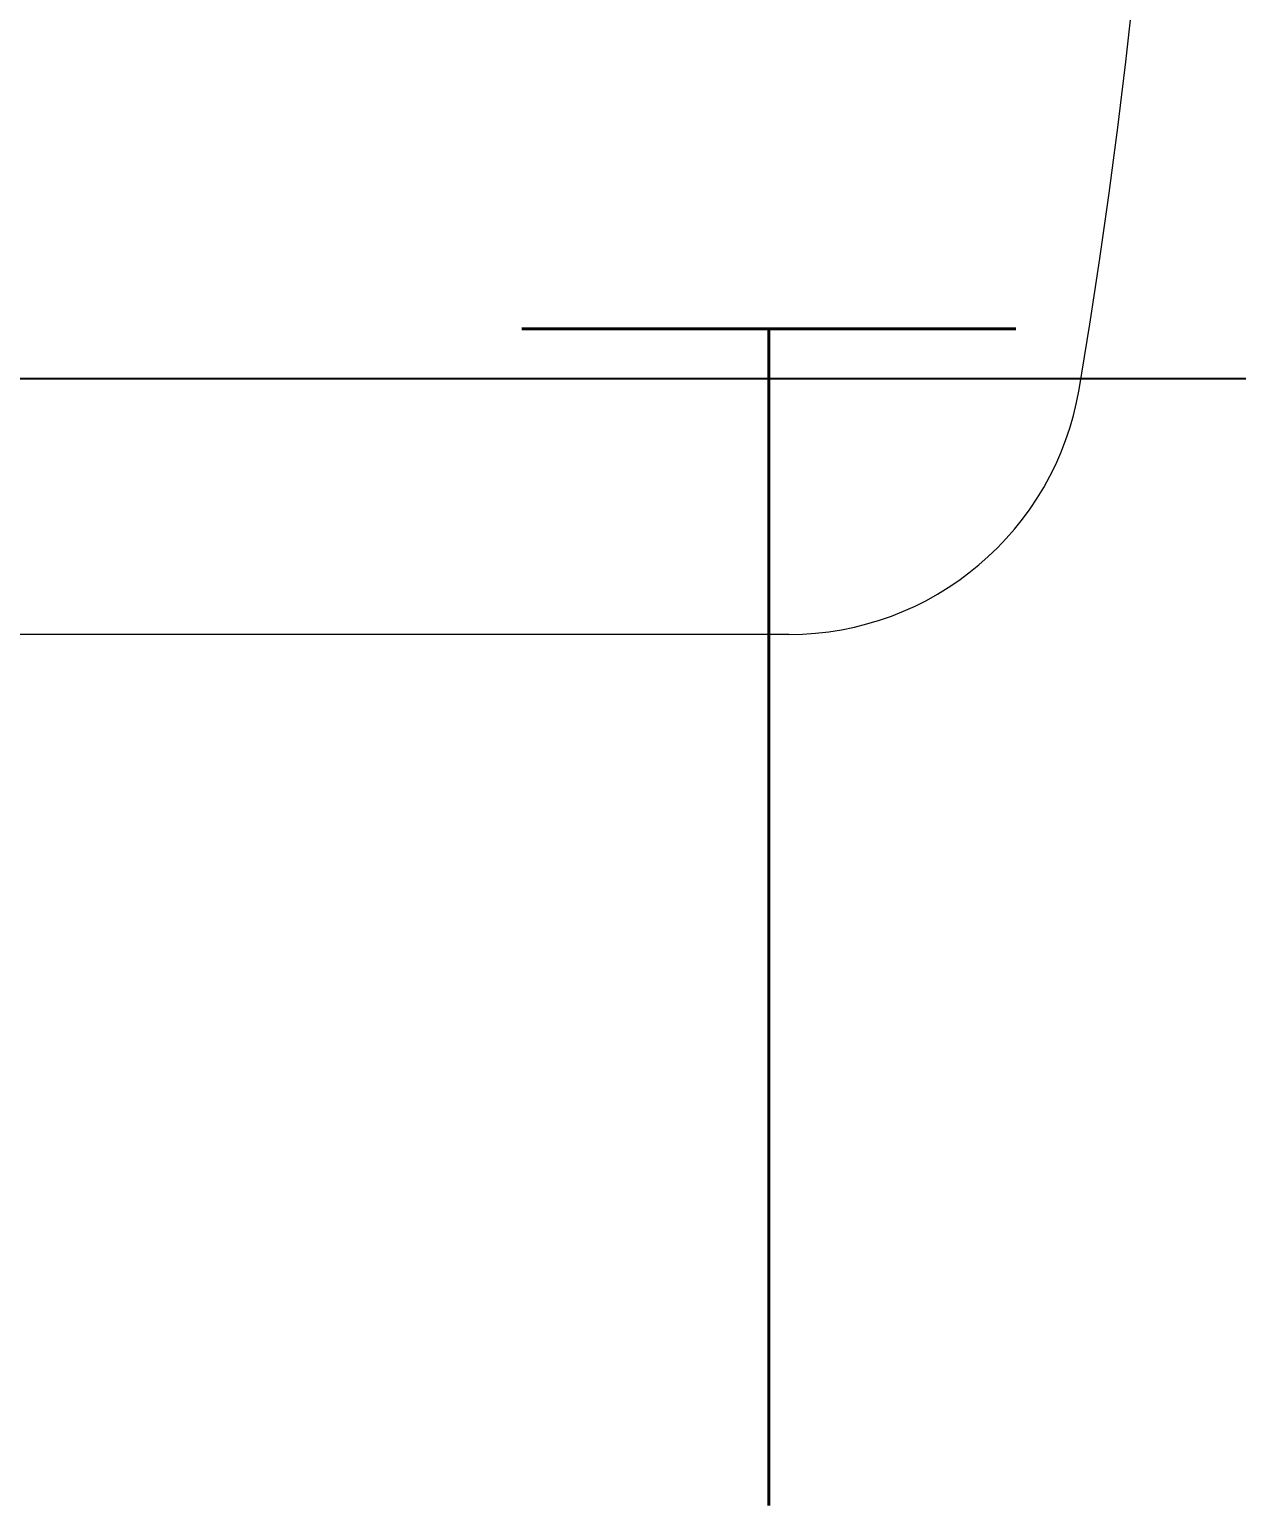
# Model space of a CAD drawing. Extents: x -560814 to 57327, y -29287 to 19916.
# Drawn here: x 35441.4 to 35646.5, y -12421.5 to -12170.7 of the extents above; entities that cross this region are included whole.
import ezdxf

# ---------------------------------------------------------------- set-up
doc = ezdxf.new("R2010")
doc.units = 0
doc.header["$LTSCALE"] = 0.25
doc.linetypes.add('DASHDOT', pattern=[25.4, 12.7, -6.35, 0, -6.35])
doc.layers.add('01-First Floor$0$FALSE CEILING', color=251, linetype='Continuous')
for name, color, linetype, lineweight in [('01-First Floor$0$LOADING', 253, 'Continuous', 5), ('E-LITE-CLNG-CNDT', 6, 'DASHDOT', 35), ('T-DATA-DEVC-TYPE', 2, 'Continuous', 25), ('T-DATA-WALL @ 100', 33, 'Continuous', 35)]:
    doc.layers.add(name, color=color, linetype=linetype, lineweight=lineweight)
doc.styles.add('DC_SIMPLEX', font='SIMPLEX.shx', dxfattribs={"width": 0.7})

# ---------------------------------------------------------------- blocks, each defined once
blk = doc.blocks.new('*U34')
at = {"layer": 'T-DATA-DEVC-TYPE', "style": 'DC_SIMPLEX', "width": 0.7, "flags": 8}
blk.add_attdef('DC_TYPE', (2.6822, 5.6339), '', height=2, rotation=360, dxfattribs=at)
blk = doc.blocks.new('01-First Floor$0$GF21018-P')
at = {"color": 0}
blk.add_line((0.22049, 0.47563), (0.22049, 0.0675), dxfattribs=at)
for centre, radius, start, end in [((-0.0001, -0.52948), 1.06948, 80.36712, 99.63288), ((0.17049, 0.47563), 0.05, 0, 80.3671)]:
    blk.add_arc(centre, radius, start, end, dxfattribs=at)
blk = doc.blocks.new('01-First Floor')
at = {"layer": '01-First Floor$0$FALSE CEILING', "linetype": 'Continuous'}
blk.add_line((34976, -12230), (38476, -12230), dxfattribs=at)
at = {"layer": '01-First Floor$0$LOADING', "extrusion": (-7.77426e-06, 2.24021e-05, 1), "xscale": 1000.000000000001, "yscale": 1000.000000000001, "zscale": 1000.000000000001, "rotation": 269.9985892449479}
blk.add_blockref('01-First Floor$0$GF21018-P', (35094.86, -12052.97, -0.67), dxfattribs=at)

msp = doc.modelspace()

# ---------------------------------------------------------------- block references
at = {"layer": 'E-LITE-CLNG-CNDT'}
msp.add_blockref('01-First Floor', (0, 0), dxfattribs=at)
at = {"layer": 'T-DATA-WALL @ 100'}
ref = msp.add_blockref('*U34', (35588.5, -12830, -0.1), dxfattribs=dict(at, xscale=-100, yscale=100, zscale=100))
ref.add_attrib('DC_TYPE', 'T', (35519.06, -12421.53, -0.1), dxfattribs={"layer": 'T-DATA-DEVC-TYPE', "height": 200, "style": 'DC_SIMPLEX', "width": 0.7, "flags": 8})

doc.saveas('drawing.dxf')
